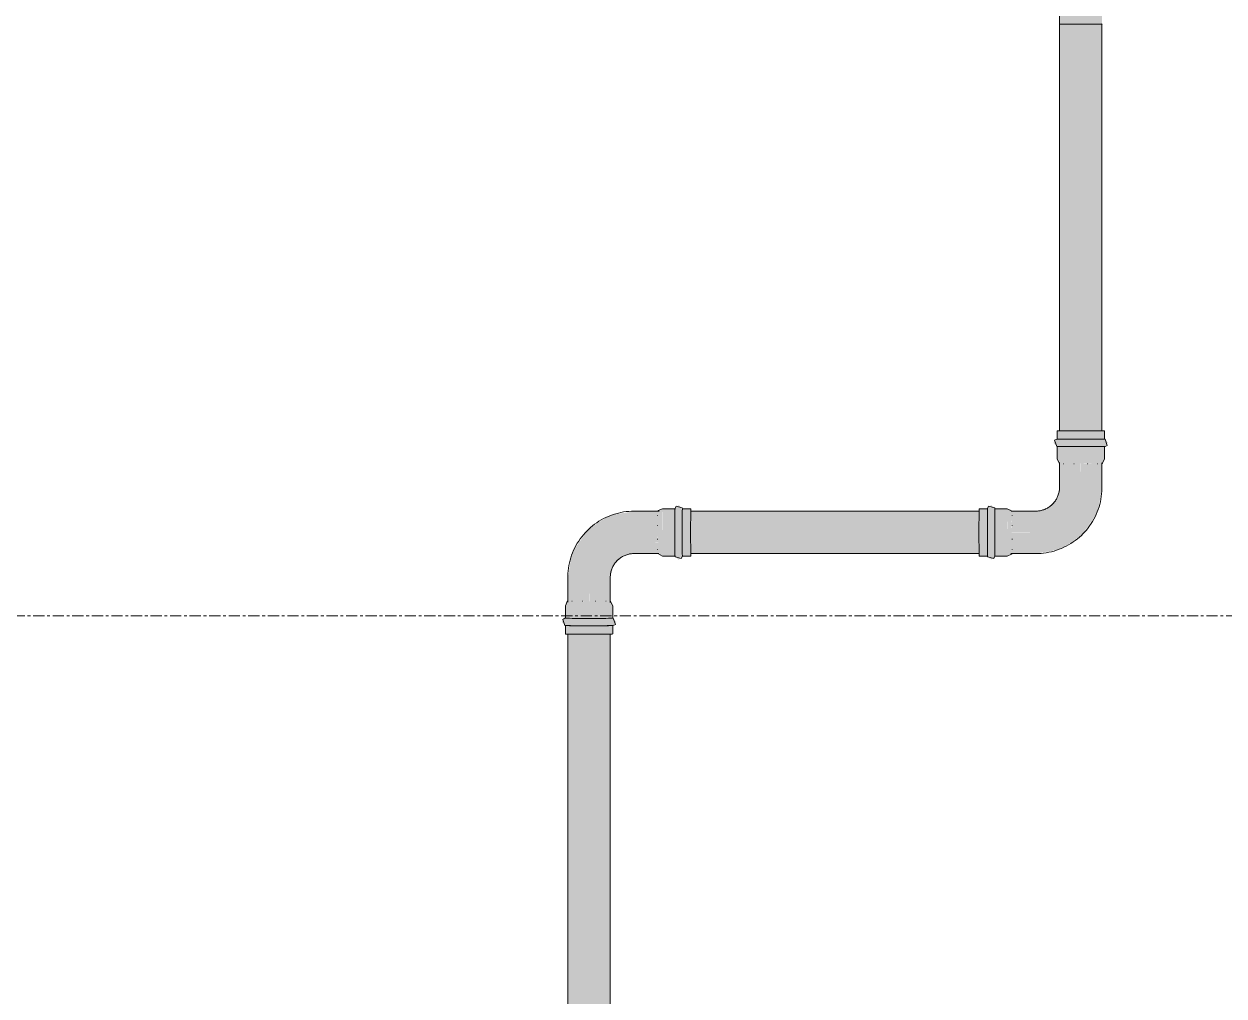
# Model space of a CAD drawing. Header units: inches. Extents: x -3679 to 241, y -496 to 1784.
# Drawn here: x -2101.3 to -2047.6, y 182 to 225.5 of the extents above; entities that cross this region are included whole.
import ezdxf

# ---------------------------------------------------------------- set-up
doc = ezdxf.new("R2010")
doc.units = ezdxf.units.IN
doc.header["$MEASUREMENT"] = 0
doc.linetypes.add('Grid Line', pattern=[0.875, 0.5, -0.125, 0.125, -0.125])
doc.layers.add('P-PIPE', color=1, linetype='Continuous', lineweight=9)
doc.layers.add('S-GRID', color=8, linetype='Continuous', lineweight=9)

# ---------------------------------------------------------------- blocks, each defined once
blk = doc.blocks.new('Victaulic-VicPress316-Elbow 90-45deg Style P568_P571 - Standard-1233716-LOWER PARKING')
at = {"layer": 'P-PIPE'}
for points in [[(-2076.005, 200.724), (-2076.005, 200.724), (-2075.852, 201.495), (-2075.415, 202.149), (-2074.761, 202.585), (-2073.99, 202.739), (-2073.988, 203.692), (-2074.257, 203.639), (-2074.712, 203.574), (-2075.157, 203.445), (-2075.459, 203.264), (-2076.003, 202.878), (-2076.092, 202.811), (-2076.373, 202.39), (-2076.556, 202.146), (-2076.726, 201.862), (-2076.834, 201.451), (-2076.938, 200.727), (-2076.17, 200.724)], [(-2072.91, 202.739), (-2072.927, 203.078), (-2072.904, 203.224), (-2072.911, 203.283), (-2072.911, 203.416), (-2072.933, 203.516), (-2072.898, 203.662), (-2072.932, 203.693), (-2073.987, 203.681), (-2073.989, 203.35), (-2073.99, 202.739), (-2072.915, 202.739)], [(-2072.712, 201.684), (-2072.717, 203.066), (-2072.715, 203.801), (-2072.882, 203.733), (-2072.928, 203.691), (-2072.897, 203.658), (-2072.933, 203.489), (-2072.909, 203.388), (-2072.927, 203.078), (-2072.934, 203.021), (-2072.921, 202.904), (-2072.915, 202.667), (-2072.921, 202.363), (-2072.905, 202.255), (-2072.933, 201.965), (-2072.905, 201.849), (-2072.907, 201.781), (-2072.882, 201.753), (-2072.834, 201.713)], [(-2072.157, 201.684), (-2072.156, 201.684), (-2072.16, 203.068), (-2072.157, 203.802), (-2072.712, 203.802), (-2072.717, 202.411), (-2072.712, 201.684), (-2072.403, 201.684)], [(-2071.991, 201.519), (-2071.827, 201.684), (-2071.831, 203.066), (-2071.829, 203.805), (-2071.865, 203.855), (-2071.967, 203.942), (-2071.991, 203.966), (-2072.156, 203.802), (-2072.16, 202.41), (-2072.156, 201.684), (-2072.121, 201.628), (-2072.014, 201.542), (-2071.992, 201.52)], [(-2076.005, 200.724), (-2075.051, 200.728), (-2074.909, 201.26), (-2074.515, 201.651), (-2073.987, 201.807), (-2073.99, 202.739), (-2074.761, 202.585), (-2075.417, 202.145), (-2075.852, 201.495), (-2076.005, 200.724)], [(-2071.909, 201.602), (-2071.862, 201.631), (-2071.828, 201.683), (-2071.904, 201.606)], [(-2076.48, 199.639), (-2076.381, 199.655), (-2076.284, 199.667), (-2076.154, 199.654), (-2076.005, 199.644), (-2076.005, 200.724), (-2076.951, 200.728), (-2076.943, 199.665), (-2076.89, 199.643), (-2076.727, 199.663), (-2076.671, 199.649), (-2076.485, 199.639)], [(-2075.086, 199.636), (-2075.083, 199.638), (-2075.051, 199.672), (-2075.052, 200.728), (-2075.394, 200.725), (-2076.005, 200.724), (-2075.993, 199.644), (-2075.666, 199.661), (-2075.52, 199.639), (-2075.413, 199.646), (-2075.328, 199.647), (-2075.228, 199.67), (-2075.086, 199.637)], [(-2076.333, 199.45), (-2074.942, 199.454), (-2075.019, 199.633), (-2075.053, 199.669), (-2075.086, 199.637), (-2075.258, 199.669), (-2075.356, 199.645), (-2075.666, 199.661), (-2075.723, 199.668), (-2075.84, 199.655), (-2076.077, 199.649), (-2076.381, 199.655), (-2076.489, 199.639), (-2076.779, 199.67), (-2076.895, 199.644), (-2076.95, 199.671), (-2076.952, 199.671), (-2076.969, 199.635), (-2076.991, 199.624), (-2077.032, 199.576), (-2077.06, 199.454), (-2076.597, 199.45)], [(-2076.308, 198.893), (-2074.942, 198.897), (-2074.942, 199.454), (-2076.333, 199.45), (-2077.06, 199.453), (-2077.06, 198.897), (-2076.333, 198.893)], [(-2076.005, 198.564), (-2074.942, 198.568), (-2074.889, 198.604), (-2074.802, 198.708), (-2074.778, 198.733), (-2074.942, 198.897), (-2076.334, 198.893), (-2077.06, 198.897), (-2077.116, 198.859), (-2077.202, 198.756), (-2077.225, 198.733), (-2077.06, 198.568), (-2076.333, 198.564)], [(-2074.86, 198.815), (-2074.887, 198.862), (-2074.941, 198.896), (-2074.865, 198.82)]]:
    blk.add_hatch(color=256, dxfattribs=at).paths.add_polyline_path(points, flags=0)
h = blk.add_hatch(color=256, dxfattribs=at)
h.paths.add_polyline_path([(-2076.52, 202.203), (-2076.319, 202.471), (-2076.404, 202.362)], flags=0)
h.paths.add_polyline_path([(-2075.121, 203.467), (-2074.592, 203.591), (-2074.723, 203.572), (-2075.003, 203.498)], flags=0)
h.paths.add_polyline_path([(-2075.468, 203.257), (-2075.401, 203.299), (-2075.459, 203.264)], flags=0)
h = blk.add_hatch(color=256, dxfattribs=at)
h.paths.add_polyline_path([(-2071.456, 203.066), (-2071.451, 203.802), (-2071.827, 203.802), (-2071.829, 203.066)], flags=0)
h.paths.add_polyline_path([(-2071.827, 201.684), (-2071.451, 201.684), (-2071.456, 203.066), (-2071.831, 203.066), (-2071.828, 201.753)], flags=0)
h = blk.add_hatch(color=256, dxfattribs=at)
h.paths.add_polyline_path([(-2072.932, 201.793), (-2072.924, 201.801), (-2072.904, 201.854), (-2072.926, 202.017), (-2072.913, 202.073), (-2072.904, 202.264), (-2073.99, 202.264), (-2073.986, 201.793)], flags=0)
h.paths.add_polyline_path([(-2073.99, 202.739), (-2073.99, 202.739), (-2073.99, 202.662)], flags=0)
h.paths.add_polyline_path([(-2073.99, 202.264), (-2072.904, 202.275), (-2072.921, 202.363), (-2072.933, 202.461), (-2072.92, 202.59), (-2072.91, 202.739), (-2073.99, 202.739), (-2073.99, 202.265)], flags=0)
h = blk.add_hatch(color=256, dxfattribs=at)
h.paths.add_polyline_path([(-2076.005, 198.189), (-2074.942, 198.193), (-2074.942, 198.568), (-2076.005, 198.564)], flags=0)
h.paths.add_polyline_path([(-2076.333, 198.189), (-2076.005, 198.189), (-2076.005, 198.564), (-2077.06, 198.567), (-2077.06, 198.193), (-2076.597, 198.189)], flags=0)
for p, q in [((-2072.868, 203.693), (-2073.986, 203.693)), ((-2072.906, 203.721), (-2072.93, 203.693)), ((-2072.712, 203.802), (-2072.906, 203.721)), ((-2072.156, 203.802), (-2072.712, 203.802)), ((-2071.451, 203.802), (-2071.827, 203.802)), ((-2073.986, 201.793), (-2072.883, 201.793)), ((-2072.712, 201.684), (-2072.93, 201.793)), ((-2072.712, 201.684), (-2072.156, 201.684)), ((-2071.827, 201.684), (-2071.451, 201.684)), ((-2076.951, 200.728), (-2076.951, 199.622)), ((-2075.051, 199.606), (-2075.051, 200.728)), ((-2077.06, 199.454), (-2076.981, 199.646)), ((-2077.06, 199.454), (-2077.06, 198.897)), ((-2076.981, 199.646), (-2076.951, 199.672)), ((-2074.942, 199.454), (-2075.051, 199.672)), ((-2074.942, 198.897), (-2074.942, 199.454)), ((-2077.06, 198.568), (-2077.06, 198.193)), ((-2074.942, 198.193), (-2074.942, 198.568))]:
    blk.add_line(p, q, dxfattribs=at)
at = {"layer": 'P-PIPE', "flags": 128}
for points in [[(-2073.986, 203.693), (-2074.105, 203.69), (-2074.223, 203.683), (-2074.341, 203.672), (-2074.459, 203.655), (-2074.575, 203.634), (-2074.691, 203.608), (-2074.806, 203.577), (-2074.919, 203.542), (-2075.031, 203.503), (-2075.141, 203.459), (-2075.249, 203.41), (-2075.355, 203.358), (-2075.459, 203.301), (-2075.561, 203.24), (-2075.66, 203.175), (-2075.757, 203.106), (-2075.851, 203.033), (-2075.941, 202.957), (-2076.029, 202.877), (-2076.093, 202.814)], [(-2072.108, 203.918), (-2072.155, 203.816), (-2072.156, 203.806), (-2072.156, 203.799), (-2072.157, 203.792), (-2072.157, 203.783), (-2072.157, 203.773), (-2072.157, 203.762), (-2072.157, 203.749), (-2072.157, 203.734), (-2072.158, 203.718), (-2072.158, 203.701), (-2072.158, 203.681), (-2072.158, 203.661), (-2072.158, 203.639), (-2072.158, 203.615), (-2072.159, 203.591), (-2072.159, 203.564), (-2072.159, 203.537), (-2072.159, 203.508), (-2072.159, 203.478), (-2072.159, 203.447), (-2072.159, 203.415), (-2072.159, 203.381), (-2072.159, 203.347), (-2072.16, 203.312), (-2072.16, 203.276), (-2072.16, 203.238), (-2072.16, 203.201), (-2072.16, 203.162), (-2072.16, 203.123), (-2072.16, 203.083), (-2072.16, 203.042), (-2072.16, 203.002), (-2072.16, 202.96), (-2072.16, 202.919), (-2072.16, 202.877), (-2072.16, 202.835), (-2072.16, 202.792), (-2072.16, 202.75), (-2072.16, 202.707), (-2072.16, 202.665), (-2072.16, 202.623), (-2072.16, 202.581), (-2072.16, 202.539), (-2072.16, 202.498), (-2072.16, 202.457), (-2072.16, 202.416), (-2072.16, 202.376), (-2072.16, 202.337), (-2072.16, 202.298), (-2072.16, 202.26), (-2072.16, 202.222), (-2072.16, 202.186), (-2072.16, 202.15), (-2072.159, 202.116), (-2072.159, 202.082), (-2072.159, 202.049), (-2072.159, 202.018), (-2072.159, 201.987), (-2072.159, 201.958), (-2072.159, 201.93), (-2072.159, 201.904), (-2072.158, 201.878), (-2072.158, 201.854), (-2072.158, 201.832), (-2072.158, 201.811), (-2072.158, 201.791), (-2072.158, 201.773), (-2072.158, 201.757), (-2072.157, 201.742), (-2072.157, 201.728), (-2072.157, 201.716), (-2072.157, 201.706), (-2072.157, 201.697), (-2072.156, 201.689), (-2072.156, 201.682), (-2072.156, 201.674), (-2072.152, 201.646), (-2071.874, 201.568)], [(-2071.826, 203.758), (-2071.826, 203.77), (-2071.826, 203.78), (-2071.826, 203.789), (-2071.826, 203.797), (-2071.827, 203.804), (-2071.827, 203.812), (-2071.831, 203.84), (-2072.108, 203.918)], [(-2076.093, 202.814), (-2076.175, 202.728), (-2076.253, 202.639), (-2076.328, 202.546), (-2076.399, 202.451), (-2076.466, 202.353), (-2076.529, 202.253), (-2076.588, 202.15), (-2076.643, 202.045), (-2076.693, 201.938), (-2076.739, 201.828), (-2076.781, 201.717), (-2076.819, 201.605), (-2076.851, 201.491), (-2076.88, 201.376), (-2076.903, 201.259), (-2076.922, 201.142), (-2076.936, 201.025), (-2076.946, 200.906), (-2076.951, 200.788), (-2076.951, 200.728)], [(-2075.051, 200.728), (-2075.05, 200.77), (-2075.048, 200.813), (-2075.044, 200.855), (-2075.038, 200.897), (-2075.03, 200.939), (-2075.021, 200.981), (-2075.01, 201.022), (-2074.997, 201.063), (-2074.983, 201.103), (-2074.967, 201.142), (-2074.95, 201.181), (-2074.931, 201.22), (-2074.911, 201.257), (-2074.889, 201.293), (-2074.865, 201.329), (-2074.841, 201.364), (-2074.814, 201.397), (-2074.787, 201.43), (-2074.758, 201.461), (-2074.743, 201.477)], [(-2074.743, 201.477), (-2074.713, 201.507), (-2074.681, 201.535), (-2074.648, 201.562), (-2074.614, 201.588), (-2074.579, 201.612), (-2074.543, 201.635), (-2074.507, 201.657), (-2074.469, 201.677), (-2074.431, 201.696), (-2074.392, 201.713), (-2074.352, 201.728), (-2074.312, 201.742), (-2074.271, 201.754), (-2074.229, 201.765), (-2074.188, 201.774), (-2074.146, 201.781), (-2074.104, 201.786), (-2074.061, 201.79), (-2074.019, 201.792), (-2073.986, 201.793)], [(-2071.874, 201.568), (-2071.827, 201.67), (-2071.827, 201.68), (-2071.826, 201.687), (-2071.826, 201.694), (-2071.826, 201.703), (-2071.826, 201.713), (-2071.826, 201.724)], [(-2077.026, 198.898), (-2077.036, 198.898), (-2077.046, 198.898), (-2077.054, 198.898), (-2077.061, 198.898), (-2077.068, 198.897), (-2077.086, 198.895), (-2077.177, 198.849)], [(-2077.177, 198.849), (-2077.079, 198.569), (-2077.066, 198.568), (-2077.059, 198.568), (-2077.052, 198.568), (-2077.043, 198.568), (-2077.034, 198.567), (-2077.023, 198.567), (-2077.01, 198.567), (-2076.996, 198.567), (-2076.98, 198.567), (-2076.963, 198.567), (-2076.944, 198.566), (-2076.924, 198.566), (-2076.902, 198.566), (-2076.879, 198.566), (-2076.854, 198.566), (-2076.828, 198.566), (-2076.801, 198.565), (-2076.773, 198.565), (-2076.743, 198.565), (-2076.712, 198.565), (-2076.68, 198.565), (-2076.647, 198.565), (-2076.613, 198.565), (-2076.578, 198.565), (-2076.542, 198.565), (-2076.505, 198.564), (-2076.467, 198.564), (-2076.428, 198.564), (-2076.389, 198.564), (-2076.35, 198.564), (-2076.309, 198.564), (-2076.269, 198.564), (-2076.227, 198.564), (-2076.186, 198.564), (-2076.144, 198.564), (-2076.102, 198.564), (-2076.059, 198.564), (-2076.017, 198.564), (-2075.975, 198.564), (-2075.932, 198.564), (-2075.89, 198.564), (-2075.848, 198.564), (-2075.806, 198.564), (-2075.765, 198.564), (-2075.724, 198.564), (-2075.683, 198.564), (-2075.643, 198.564), (-2075.603, 198.564), (-2075.564, 198.564), (-2075.526, 198.564), (-2075.488, 198.565), (-2075.452, 198.565), (-2075.416, 198.565), (-2075.381, 198.565), (-2075.347, 198.565), (-2075.314, 198.565), (-2075.283, 198.565), (-2075.252, 198.565), (-2075.223, 198.565), (-2075.194, 198.566), (-2075.168, 198.566), (-2075.142, 198.566), (-2075.118, 198.566), (-2075.095, 198.566), (-2075.074, 198.566), (-2075.054, 198.566), (-2075.035, 198.567), (-2075.018, 198.567), (-2075.003, 198.567), (-2074.989, 198.567), (-2074.977, 198.567), (-2074.966, 198.567), (-2074.957, 198.568), (-2074.949, 198.568), (-2074.942, 198.568), (-2074.934, 198.568), (-2074.916, 198.57), (-2074.825, 198.617)], [(-2074.825, 198.617), (-2074.924, 198.896), (-2074.936, 198.897), (-2074.944, 198.898), (-2074.951, 198.898), (-2074.959, 198.898), (-2074.969, 198.898), (-2074.98, 198.899)]]:
    blk.add_lwpolyline(points, dxfattribs=at)
at = {"layer": 'P-PIPE'}
for centre, major_axis, ratio, start_param, end_param in [((-2072.156, 202.743), (0, 1.059), 0.004125, 0.004167, 3.141593), ((-2071.827, 202.743), (0, 1.059), 0.004125, 0.004167, 3.141593), ((-2071.451, 202.743), (0, 1.059), 0.004125, 0.004167, 3.141593), ((-2071.451, 202.743), (0, 1.059), 0.004125, 5.942426, 6.0412), ((-2072.93, 202.743), (0, 0.95), 0.004125, 1.24007, 1.260804), ((-2072.93, 202.743), (0, 0.95), 0.004125, 0.632485, 0.659335), ((-2072.93, 202.743), (0, 0.95), 0.004125, 1.889122, 1.909856), ((-2072.93, 202.743), (0, 0.95), 0.004125, 2.490591, 2.517441), ((-2071.451, 202.743), (0, 1.059), 0.004125, 3.145759, 3.480094), ((-2076.001, 199.672), (0.95, 0), 0.004167, 3.765787, 3.792636), ((-2076.001, 199.672), (0.95, 0), 0.004167, 4.373372, 4.394105), ((-2076.001, 199.672), (0.95, 0), 0.004167, 5.022424, 5.043157), ((-2076.001, 199.672), (0.95, 0), 0.004167, 5.623893, 5.650742), ((-2076.001, 198.897), (1.059, 0), 0.004167, 3.141593, 6.279061), ((-2076.001, 198.568), (1.059, 0), 0.004167, 3.141593, 6.279061), ((-2076.001, 198.193), (1.059, 0), 0.004167, 3.141593, 6.279061)]:
    blk.add_ellipse(centre, major_axis=major_axis, ratio=ratio, start_param=start_param, end_param=end_param, dxfattribs=at)
blk = doc.blocks.new('Victaulic-VicPress316-Elbow 90-45deg Style P568_P571 - Standard-V27-LOWER PARKING')
at = {"layer": 'P-PIPE'}
for points in [[(-2053.676, 206.913), (-2052.94, 206.917), (-2052.94, 207.293), (-2054.331, 207.289), (-2055.058, 207.293), (-2055.058, 206.917), (-2053.83, 206.913)], [(-2054.331, 206.584), (-2052.94, 206.588), (-2052.888, 206.624), (-2052.801, 206.728), (-2052.776, 206.753), (-2052.94, 206.917), (-2054.331, 206.913), (-2055.062, 206.915), (-2055.114, 206.879), (-2055.2, 206.775), (-2055.223, 206.753), (-2055.058, 206.588), (-2054.332, 206.584)], [(-2052.858, 206.835), (-2052.885, 206.882), (-2052.939, 206.916), (-2052.863, 206.84)], [(-2054.297, 205.81), (-2054.168, 205.823), (-2053.931, 205.829), (-2053.628, 205.823), (-2053.519, 205.84), (-2053.227, 205.812), (-2053.108, 205.839), (-2053.039, 205.838), (-2053.033, 205.849), (-2053.009, 205.862), (-2052.969, 205.91), (-2052.94, 206.032), (-2054.331, 206.028), (-2055.058, 206.031), (-2055, 205.892), (-2054.941, 205.824), (-2054.916, 205.847), (-2054.75, 205.811), (-2054.65, 205.835), (-2054.342, 205.817), (-2054.312, 205.81)], [(-2054.003, 204.754), (-2054.003, 204.754), (-2054.015, 205.833), (-2054.342, 205.817), (-2054.487, 205.84), (-2054.595, 205.834), (-2054.678, 205.833), (-2054.777, 205.812), (-2054.919, 205.847), (-2054.949, 205.813), (-2054.936, 204.757), (-2054.08, 204.754)], [(-2054.003, 204.754), (-2053.049, 204.758), (-2053.061, 205.821), (-2053.114, 205.84), (-2053.28, 205.818), (-2053.335, 205.831), (-2053.628, 205.823), (-2053.725, 205.811), (-2053.855, 205.824), (-2054.003, 205.834), (-2054.003, 205.729)], [(-2056.015, 201.793), (-2055.563, 201.871), (-2055.291, 201.91), (-2054.848, 202.038), (-2054.544, 202.22), (-2054, 202.607), (-2053.898, 202.691), (-2053.625, 203.099), (-2053.449, 203.334), (-2053.268, 203.652), (-2053.168, 204.033), (-2053.065, 204.682), (-2053.049, 204.758), (-2053.392, 204.755), (-2054.003, 204.754), (-2054.157, 203.983), (-2054.594, 203.329), (-2055.247, 202.892), (-2056.018, 202.739), (-2056.019, 202.739), (-2056.015, 201.807)], [(-2056.019, 202.739), (-2055.247, 202.892), (-2054.591, 203.333), (-2054.157, 203.983), (-2054.003, 204.754), (-2054.951, 204.753), (-2055.092, 204.225), (-2055.49, 203.833), (-2056.015, 203.678), (-2056.018, 202.904)], [(-2058.175, 201.684), (-2058.174, 201.684), (-2058.178, 203.066), (-2058.175, 203.802), (-2058.549, 203.802), (-2058.553, 202.411), (-2058.549, 201.684)], [(-2058.009, 201.519), (-2057.845, 201.684), (-2057.849, 203.066), (-2057.847, 203.805), (-2057.883, 203.855), (-2057.985, 203.942), (-2058.009, 203.966), (-2058.174, 203.802), (-2058.178, 202.411), (-2058.174, 201.684), (-2058.139, 201.628), (-2058.032, 201.542), (-2058.01, 201.52)], [(-2057.291, 201.684), (-2057.288, 201.684), (-2057.293, 203.066), (-2057.29, 203.802), (-2057.845, 203.802), (-2057.849, 202.41), (-2057.845, 201.684)], [(-2057.288, 201.684), (-2057.152, 201.741), (-2057.081, 201.801), (-2057.106, 201.826), (-2057.073, 201.994), (-2057.097, 202.092), (-2057.081, 202.4), (-2057.074, 202.457), (-2057.087, 202.574), (-2057.093, 202.811), (-2057.087, 203.115), (-2057.103, 203.224), (-2057.073, 203.516), (-2057.098, 203.634), (-2057.072, 203.692), (-2057.072, 203.693), (-2057.108, 203.709), (-2057.118, 203.733), (-2057.167, 203.773), (-2057.288, 203.802), (-2057.293, 202.411), (-2057.289, 201.708)], [(-2057.07, 201.793), (-2056.015, 201.807), (-2056.019, 202.739), (-2057.098, 202.727), (-2057.081, 202.4), (-2057.104, 202.255), (-2057.096, 202.196), (-2057.096, 202.064), (-2057.073, 201.963), (-2057.105, 201.823), (-2057.071, 201.793)], [(-2057.927, 201.602), (-2057.88, 201.631), (-2057.846, 201.683), (-2057.922, 201.606)]]:
    blk.add_hatch(color=256, dxfattribs=at).paths.add_polyline_path(points, flags=0)
h = blk.add_hatch(color=256, dxfattribs=at)
h.paths.add_polyline_path([(-2053.145, 206.029), (-2052.94, 206.032), (-2052.94, 206.588), (-2053.145, 206.586), (-2053.145, 206.031)], flags=0)
h.paths.add_polyline_path([(-2054.323, 206.028), (-2053.145, 206.029), (-2053.145, 206.586), (-2055.058, 206.587), (-2055.058, 206.032), (-2054.331, 206.028)], flags=0)
h = blk.add_hatch(color=256, dxfattribs=at)
h.paths.add_polyline_path([(-2053.275, 203.623), (-2053.151, 204.144), (-2053.168, 204.033), (-2053.244, 203.742)], flags=0)
h.paths.add_polyline_path([(-2053.748, 202.915), (-2053.449, 203.333), (-2053.483, 203.28), (-2053.686, 203.008)], flags=0)
h = blk.add_hatch(color=256, dxfattribs=at)
h.paths.add_polyline_path([(-2057.098, 202.739), (-2056.019, 202.739), (-2056.016, 203.693), (-2057.079, 203.681), (-2057.099, 203.629), (-2057.08, 203.463), (-2057.094, 203.407), (-2057.087, 203.115), (-2057.075, 203.017), (-2057.088, 202.887), (-2057.098, 202.751)], flags=0)
h.paths.add_polyline_path([(-2056.018, 203.064), (-2056.018, 203.064), (-2056.396, 203.113)], flags=0)
for p, q in [((-2055.058, 207.293), (-2055.058, 206.917)), ((-2052.94, 206.917), (-2052.94, 207.293)), ((-2055.058, 206.588), (-2055.058, 206.032)), ((-2052.94, 206.032), (-2052.94, 206.588)), ((-2055.058, 206.032), (-2054.949, 205.814)), ((-2054.949, 205.876), (-2054.949, 204.758)), ((-2053.049, 204.758), (-2053.049, 205.86)), ((-2053.019, 205.84), (-2053.049, 205.814)), ((-2052.94, 206.032), (-2053.019, 205.84)), ((-2058.174, 203.802), (-2058.549, 203.802)), ((-2057.288, 203.802), (-2057.845, 203.802)), ((-2057.288, 203.802), (-2057.07, 203.693)), ((-2056.015, 203.693), (-2057.119, 203.693)), ((-2058.549, 201.684), (-2058.174, 201.684)), ((-2057.845, 201.684), (-2057.288, 201.684)), ((-2057.288, 201.684), (-2057.095, 201.765)), ((-2057.135, 201.793), (-2056.015, 201.793)), ((-2057.095, 201.765), (-2057.07, 201.793))]:
    blk.add_line(p, q, dxfattribs=at)
at = {"layer": 'P-PIPE', "flags": 128}
for points in [[(-2055.175, 206.869), (-2055.073, 206.917), (-2055.063, 206.917), (-2055.056, 206.918), (-2055.048, 206.918), (-2055.04, 206.918), (-2055.03, 206.918), (-2055.018, 206.919)], [(-2055.175, 206.869), (-2055.077, 206.589), (-2055.064, 206.588), (-2055.057, 206.588), (-2055.05, 206.588), (-2055.042, 206.587), (-2055.032, 206.587), (-2055.021, 206.587), (-2055.008, 206.587), (-2054.994, 206.587), (-2054.978, 206.587), (-2054.961, 206.586), (-2054.942, 206.586), (-2054.922, 206.586), (-2054.9, 206.586), (-2054.877, 206.586), (-2054.852, 206.586), (-2054.826, 206.586), (-2054.799, 206.585), (-2054.771, 206.585), (-2054.741, 206.585), (-2054.71, 206.585), (-2054.678, 206.585), (-2054.645, 206.585), (-2054.611, 206.585), (-2054.576, 206.585), (-2054.54, 206.585), (-2054.503, 206.584), (-2054.465, 206.584), (-2054.427, 206.584), (-2054.388, 206.584), (-2054.348, 206.584), (-2054.307, 206.584), (-2054.267, 206.584), (-2054.225, 206.584), (-2054.184, 206.584), (-2054.142, 206.584), (-2054.1, 206.584), (-2054.058, 206.584), (-2054.015, 206.584), (-2053.973, 206.584), (-2053.931, 206.584), (-2053.888, 206.584), (-2053.846, 206.584), (-2053.804, 206.584), (-2053.763, 206.584), (-2053.722, 206.584), (-2053.681, 206.584), (-2053.641, 206.584), (-2053.601, 206.584), (-2053.562, 206.584), (-2053.524, 206.584), (-2053.487, 206.584), (-2053.45, 206.585), (-2053.414, 206.585), (-2053.379, 206.585), (-2053.345, 206.585), (-2053.313, 206.585), (-2053.281, 206.585), (-2053.25, 206.585), (-2053.221, 206.585), (-2053.193, 206.585), (-2053.166, 206.586), (-2053.14, 206.586), (-2053.116, 206.586), (-2053.093, 206.586), (-2053.072, 206.586), (-2053.052, 206.586), (-2053.033, 206.587), (-2053.017, 206.587), (-2053.001, 206.587), (-2052.987, 206.587), (-2052.975, 206.587), (-2052.964, 206.587), (-2052.955, 206.588), (-2052.947, 206.588), (-2052.94, 206.588), (-2052.932, 206.588), (-2052.914, 206.59), (-2052.824, 206.637)], [(-2052.985, 206.919), (-2052.973, 206.918), (-2052.962, 206.918), (-2052.953, 206.918), (-2052.945, 206.918), (-2052.938, 206.918), (-2052.93, 206.917), (-2052.902, 206.913), (-2052.824, 206.637)], [(-2054.949, 204.758), (-2054.95, 204.715), (-2054.953, 204.673), (-2054.957, 204.631), (-2054.963, 204.588), (-2054.971, 204.546), (-2054.98, 204.505), (-2054.991, 204.464), (-2055.003, 204.423), (-2055.018, 204.383), (-2055.034, 204.343), (-2055.051, 204.304), (-2055.07, 204.266), (-2055.09, 204.229), (-2055.112, 204.192), (-2055.135, 204.157), (-2055.16, 204.122), (-2055.186, 204.088), (-2055.214, 204.056), (-2055.243, 204.024), (-2055.258, 204.009)], [(-2053.907, 202.672), (-2053.826, 202.758), (-2053.747, 202.847), (-2053.673, 202.939), (-2053.602, 203.034), (-2053.535, 203.132), (-2053.472, 203.233), (-2053.413, 203.336), (-2053.358, 203.441), (-2053.308, 203.548), (-2053.261, 203.657), (-2053.219, 203.768), (-2053.182, 203.881), (-2053.149, 203.995), (-2053.121, 204.11), (-2053.097, 204.226), (-2053.079, 204.343), (-2053.064, 204.461), (-2053.055, 204.579), (-2053.05, 204.698), (-2053.049, 204.758)], [(-2058.126, 203.918), (-2058.173, 203.816), (-2058.174, 203.806), (-2058.174, 203.799), (-2058.175, 203.792), (-2058.175, 203.783), (-2058.175, 203.773), (-2058.175, 203.762), (-2058.175, 203.749), (-2058.175, 203.734), (-2058.176, 203.718), (-2058.176, 203.701), (-2058.176, 203.681), (-2058.176, 203.661), (-2058.176, 203.639), (-2058.176, 203.615), (-2058.176, 203.591), (-2058.177, 203.564), (-2058.177, 203.537), (-2058.177, 203.508), (-2058.177, 203.478), (-2058.177, 203.447), (-2058.177, 203.415), (-2058.177, 203.381), (-2058.177, 203.347), (-2058.178, 203.312), (-2058.178, 203.276), (-2058.178, 203.238), (-2058.178, 203.201), (-2058.178, 203.162), (-2058.178, 203.123), (-2058.178, 203.083), (-2058.178, 203.042), (-2058.178, 203.002), (-2058.178, 202.96), (-2058.178, 202.919), (-2058.178, 202.877), (-2058.178, 202.835), (-2058.178, 202.792), (-2058.178, 202.75), (-2058.178, 202.707), (-2058.178, 202.665), (-2058.178, 202.623), (-2058.178, 202.581), (-2058.178, 202.539), (-2058.178, 202.498), (-2058.178, 202.457), (-2058.178, 202.416), (-2058.178, 202.376), (-2058.178, 202.337), (-2058.178, 202.298), (-2058.178, 202.26), (-2058.178, 202.222), (-2058.178, 202.186), (-2058.177, 202.15), (-2058.177, 202.116), (-2058.177, 202.082), (-2058.177, 202.049), (-2058.177, 202.018), (-2058.177, 201.987), (-2058.177, 201.958), (-2058.177, 201.93), (-2058.177, 201.904), (-2058.176, 201.878), (-2058.176, 201.854), (-2058.176, 201.832), (-2058.176, 201.811), (-2058.176, 201.791), (-2058.176, 201.773), (-2058.175, 201.757), (-2058.175, 201.742), (-2058.175, 201.728), (-2058.175, 201.716), (-2058.175, 201.706), (-2058.175, 201.697), (-2058.174, 201.689), (-2058.174, 201.682), (-2058.174, 201.674), (-2058.17, 201.646), (-2057.892, 201.568)], [(-2057.844, 203.758), (-2057.844, 203.77), (-2057.844, 203.78), (-2057.844, 203.789), (-2057.844, 203.797), (-2057.845, 203.804), (-2057.845, 203.812), (-2057.849, 203.84), (-2058.126, 203.918)], [(-2055.258, 204.009), (-2055.288, 203.979), (-2055.32, 203.951), (-2055.353, 203.923), (-2055.387, 203.898), (-2055.422, 203.873), (-2055.457, 203.85), (-2055.494, 203.829), (-2055.532, 203.809), (-2055.57, 203.79), (-2055.609, 203.773), (-2055.649, 203.758), (-2055.689, 203.744), (-2055.73, 203.732), (-2055.771, 203.721), (-2055.813, 203.712), (-2055.855, 203.705), (-2055.897, 203.699), (-2055.94, 203.695), (-2055.982, 203.693), (-2056.015, 203.693)], [(-2056.015, 201.793), (-2055.896, 201.795), (-2055.778, 201.802), (-2055.66, 201.814), (-2055.542, 201.831), (-2055.426, 201.852), (-2055.31, 201.878), (-2055.195, 201.908), (-2055.082, 201.943), (-2054.97, 201.983), (-2054.86, 202.027), (-2054.752, 202.075), (-2054.645, 202.128), (-2054.541, 202.185), (-2054.44, 202.246), (-2054.34, 202.311), (-2054.244, 202.38), (-2054.15, 202.452), (-2054.059, 202.529), (-2053.972, 202.609), (-2053.907, 202.672)], [(-2057.892, 201.568), (-2057.845, 201.67), (-2057.845, 201.68), (-2057.844, 201.687), (-2057.844, 201.694), (-2057.844, 201.703), (-2057.844, 201.713), (-2057.844, 201.724)]]:
    blk.add_lwpolyline(points, dxfattribs=at)
at = {"layer": 'P-PIPE'}
for centre, major_axis, ratio, start_param, end_param in [((-2053.999, 207.293), (1.059, 0), 0.004167, 3.141593, 6.279061), ((-2053.999, 207.293), (1.059, 0), 0.004167, 2.80309, 2.89978), ((-2053.999, 207.293), (1.059, 0), 0.004167, 0, 0.340737), ((-2053.999, 206.917), (1.059, 0), 0.004167, 3.141593, 6.279061), ((-2053.999, 206.588), (1.059, 0), 0.004167, 3.141593, 6.279061), ((-2053.999, 205.814), (0.95, 0), 0.004167, 3.765787, 3.792636), ((-2053.999, 205.814), (0.95, 0), 0.004167, 4.373372, 4.394105), ((-2053.999, 205.814), (0.95, 0), 0.004167, 5.022424, 5.043157), ((-2053.999, 205.814), (0.95, 0), 0.004167, 5.623893, 5.650742), ((-2058.549, 202.743), (0, 1.059), 0.004125, 0.004167, 3.141593), ((-2058.174, 202.743), (0, 1.059), 0.004125, 0.004167, 3.141593), ((-2057.845, 202.743), (0, 1.059), 0.004125, 0.004167, 3.141593), ((-2057.07, 202.743), (0, 0.95), 0.004125, 1.24007, 1.260804), ((-2057.07, 202.743), (0, 0.95), 0.004125, 0.632485, 0.659335), ((-2057.07, 202.743), (0, 0.95), 0.004125, 1.889122, 1.909856), ((-2057.07, 202.743), (0, 0.95), 0.004125, 2.490591, 2.517441)]:
    blk.add_ellipse(centre, major_axis=major_axis, ratio=ratio, start_param=start_param, end_param=end_param, dxfattribs=at)

msp = doc.modelspace()

# ---------------------------------------------------------------- hatches: boundary and pattern name
at = {"layer": 'P-PIPE'}
h = msp.add_hatch(color=256, dxfattribs=at)
h.paths.add_polyline_path([(-2053.08, 225.498), (-2053.049, 225.499), (-2053.049, 229.987), (-2053.08, 229.985)], flags=0)
h.paths.add_polyline_path([(-2054.915, 226.826), (-2054.95, 226.793), (-2054.95, 225.499), (-2054.915, 225.498), (-2054.915, 226.824)], flags=0)
h.paths.add_polyline_path([(-2053.995, 225.495), (-2053.08, 225.498), (-2053.082, 229.986), (-2054.669, 229.985), (-2054.95, 229.987), (-2054.95, 228.694), (-2053.995, 227.739), (-2054.915, 226.826), (-2054.915, 225.498), (-2053.999, 225.495)], flags=0)
h = msp.add_hatch(color=256, dxfattribs=at)
h.paths.add_polyline_path([(-2054.471, 225.496), (-2054.471, 225.495), (-2054.471, 221.63)], flags=0)
h.paths.add_polyline_path([(-2053.999, 207.289), (-2053.999, 225.495), (-2054.949, 225.497), (-2054.947, 207.291), (-2054.003, 207.289)], flags=0)
h.paths.add_polyline_path([(-2054.478, 207.289), (-2054.478, 207.29), (-2054.478, 211.029)], flags=0)
h = msp.add_hatch(color=256, dxfattribs=at)
h.paths.add_polyline_path([(-2053.328, 225.497), (-2053.328, 225.496), (-2053.367, 221.63)], flags=0)
h.paths.add_polyline_path([(-2053.524, 225.496), (-2053.524, 225.495), (-2053.57, 221.63)], flags=0)
h.paths.add_polyline_path([(-2053.757, 207.289), (-2053.049, 207.293), (-2053.049, 225.499), (-2053.524, 225.496), (-2053.999, 225.495), (-2053.999, 207.289), (-2053.838, 207.289)], flags=0)
for points in [[(-2058.554, 202.743), (-2058.552, 203.693), (-2071.453, 203.69), (-2071.456, 202.743), (-2063.983, 202.743)], [(-2071.453, 201.793), (-2058.551, 201.793), (-2058.558, 202.743), (-2071.456, 202.739), (-2071.453, 201.793)], [(-2076, 139.906), (-2076.007, 198.189), (-2076.951, 198.19), (-2076.95, 139.91), (-2076.475, 139.906), (-2076.246, 139.906)], [(-2076, 139.906), (-2075.05, 139.91), (-2075.052, 198.191), (-2076.001, 198.189), (-2076, 147.426)]]:
    msp.add_hatch(color=256, dxfattribs=at).paths.add_polyline_path(points, flags=0)

# ---------------------------------------------------------------- linework, layer by layer
for p, q in [((-2054.95, 226.793), (-2054.95, 225.499)), ((-2054.949, 225.499), (-2054.949, 207.291)), ((-2053.049, 207.291), (-2053.049, 225.499)), ((-2058.551, 203.693), (-2071.453, 203.693)), ((-2071.453, 201.793), (-2058.551, 201.793)), ((-2076.951, 198.191), (-2076.95, 139.91)), ((-2075.05, 139.91), (-2075.051, 198.191))]:
    msp.add_line(p, q, dxfattribs=at)
for major_axis, start_param, end_param in [((0.951, 0), 3.14633, 3.404888), ((0.951, 0), 3.408129, 3.665625), ((0.951, 0), 3.669929, 3.927189), ((0.951, 0), 3.931728, 4.188875), ((0.95, 0), 3.930498, 4.18879), ((0.951, 0), 4.193528, 4.450599), ((0.95, 0), 4.192804, 4.45059), ((0.951, 0), 4.455327, 4.712337), ((0.95, 0), 4.455008, 4.712389), ((0.951, 0), 4.717126, 4.97408), ((0.95, 0), 4.717185, 4.974188), ((0.951, 0), 4.978926, 5.235819), ((0.95, 0), 4.979389, 5.235988), ((0.951, 0), 5.240725, 5.497542), ((0.95, 0), 5.241695, 5.497787), ((0.951, 0), 5.502525, 5.759225), ((0.951, 0), 5.764324, 6.020781), ((0.951, 0), 6.026123, 6.283185)]:
    msp.add_ellipse((-2053.999, 225.499), major_axis=major_axis, ratio=0.004167, start_param=start_param, end_param=end_param, dxfattribs=at)
at = {"layer": 'S-GRID', "linetype": 'Grid Line'}
msp.add_line((228, 199), (-3666.394, 199), dxfattribs=at)

# ---------------------------------------------------------------- block references
at = {"layer": 'P-PIPE'}
for name in ['Victaulic-VicPress316-Elbow 90-45deg Style P568_P571 - Standard-V27-LOWER PARKING', 'Victaulic-VicPress316-Elbow 90-45deg Style P568_P571 - Standard-1233716-LOWER PARKING']:
    msp.add_blockref(name, (0, 0), dxfattribs=at)

doc.saveas('drawing.dxf')
